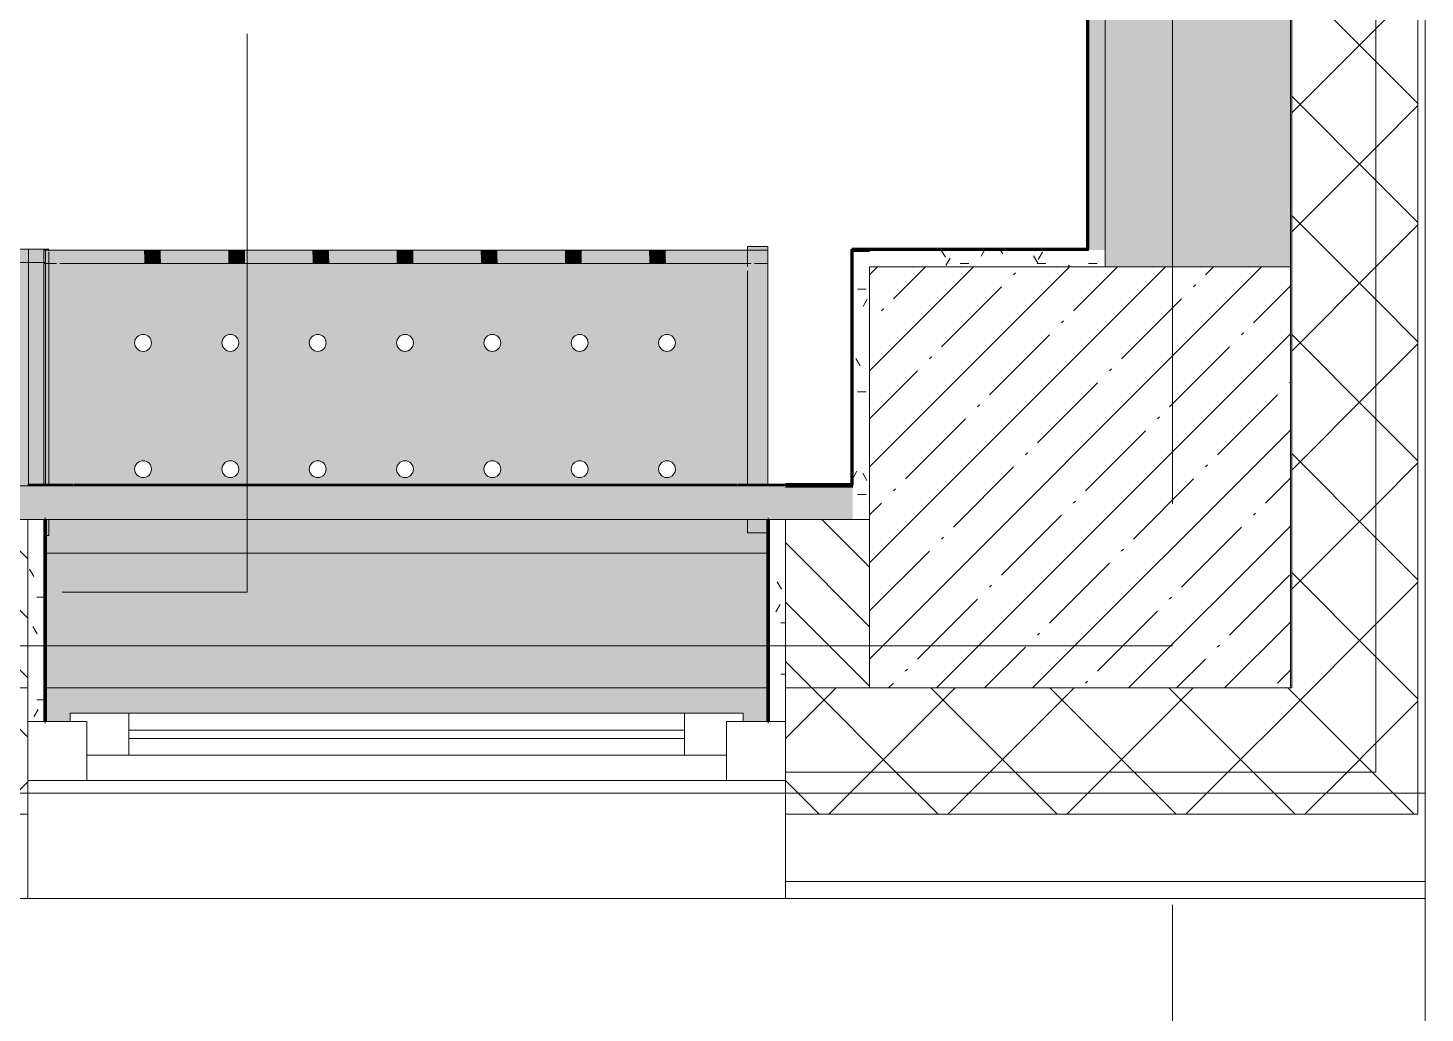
# Model space of a CAD drawing. Header units: millimetres. Extents: x 35524 to 235479, y -8553 to 29000.
# Drawn here: x 83200 to 84860, y 3164 to 4334 of the extents above; entities that cross this region are included whole.
import ezdxf

# ---------------------------------------------------------------- set-up
doc = ezdxf.new("R2010")
doc.units = ezdxf.units.MM
doc.linetypes.add('Осевая', pattern=[3175, 635, -476.25, 1587.5, -476.25])
for name, color, linetype, lineweight in [('A-DETL-GENF', 7, 'Continuous', 9), ('A-GLAZ', 7, 'Continuous', 9), ('A-GLAZ-1', 7, 'Continuous', 13), ('A-WALL', 7, 'Continuous', 9), ('A-WALL-IDEN', 7, 'Continuous', 9), ('I-WALL', 7, 'Continuous', 9), ('S-COLS', 7, 'Continuous', 9), ('Оси', 7, 'Continuous', 9), ('Оси-2', 7, 'Осевая', 9)]:
    doc.layers.add(name, color=color, linetype=linetype, lineweight=lineweight)
for name, color, linetype, lineweight, true_color in [('A-WALL-1', 7, 'Continuous', 9, 0xc0c0c0), ('A-WALL-2', 7, 'Continuous', 9, 0xcbc7bf), ('A-WALL-3', 7, 'Continuous', 9, 0xff80c0), ('I-WALL-12', 7, 'Continuous', 53, 0xeaa7bf), ('I-WALL-18', 7, 'Continuous', 80, 0xffd2ff), ('I-WALL-4', 7, 'Continuous', 9, 0xc0c0c0), ('I-WALL-5', 7, 'Continuous', 9, 0xcbc7bf), ('I-WALL-8', 7, 'Continuous', 80, 0xff80c0), ('S-WALL-ANLY', 7, 'Continuous', 13, 0x008040), ('S-WALL-ANLY-1', 7, 'Continuous', 5, 0x008040), ('Знаки-1', 7, 'Continuous', 9, 0xd4ccbd), ('Знаки-3', 9, 'Continuous', 9, 0x808080), ('Знаки-4', 7, 'Continuous', 9, 0xaba79f), ('Знаки-5', 7, 'Continuous', 9, 0xc1bbaf), ('Знаки-6', 7, 'Continuous', 9, 0xd5cdbe), ('Знаки-7', 7, 'Continuous', 9, 0xd1cabb), ('Знаки-8', 7, 'Continuous', 9, 0xccc5b7), ('Знаки-9', 7, 'Continuous', 9, 0xd6cebe)]:
    doc.layers.add(name, color=color, linetype=linetype, lineweight=lineweight, true_color=true_color)
doc.layers.add('Знаки-2', color=7, linetype='Continuous', lineweight=9, transparency=0.5)
pattern_1 = [(45, (0, 0), (-70.71068, 70.71068), []), (135, (0, 0), (-70.71068, -70.71068), [])]
pattern_2 = [(0, (0, 0), (121.92, 30.48), [10.058, -81.382, 10.058, -81.382, -487.68]), (0, (0, 0), (121.92, 30.48), [-182.88, 10.058, -172.822, 10.058, -81.382, -213.36]), (0, (0, 0), (121.92, 30.48), [-457.2, 10.058, -50.902, 10.058, -142.342]), (120, (45.72, 15.24), (-87.356454, 90.345817), [10.058, -81.382, 10.058, -81.382, -487.68]), (120, (45.72, 15.24), (-87.356454, 90.345817), [-182.88, 10.058, -172.822, 10.058, -81.382, -213.36]), (120, (45.72, 15.24), (-87.356454, 90.345817), [-457.2, 10.058, -50.902, 10.058, -142.342]), (240, (60.96, 76.2), (-34.563546, -120.825817), [10.058, -81.382, 10.058, -81.382, -487.68]), (240, (60.96, 76.2), (-34.563546, -120.825817), [-182.88, 10.058, -172.822, 10.058, -81.382, -213.36]), (240, (60.96, 76.2), (-34.563546, -120.825817), [-457.2, 10.058, -50.902, 10.058, -142.342])]

# ---------------------------------------------------------------- blocks, each defined once
blk = doc.blocks.new('120_Окно_СКБ_1Ст - 120_Окно_СКБ_1Ст 900х2500_h_-19906774-План отделки стен 3 этажа в осях 12-23')
at = {"layer": 'A-GLAZ'}
for p, q in [((450, -5), (-450, -5)), ((-330, -55), (330, -55)), ((330, -65), (-330, -65)), ((-430, -75), (-400, -75)), ((400, -75), (430, -75))]:
    blk.add_line(p, q, dxfattribs=at)
at = {"layer": 'A-GLAZ-1'}
for p, q in [((-450, -75), (-450, -5)), ((-450, -5), (-380, -5)), ((-380, -5), (-380, -75)), ((380, -75), (380, -5)), ((380, -5), (450, -5)), ((450, -5), (450, -75)), ((380, -35), (-380, -35)), ((-380, -35), (-380, -75)), ((-330, -85), (-330, -35)), ((330, -85), (330, -35)), ((380, -75), (380, -35)), ((-380, -75), (-450, -75)), ((-380, -75), (-400, -75)), ((-400, -75), (-400, -85)), ((450, -75), (380, -75)), ((400, -75), (380, -75)), ((400, -85), (400, -75)), ((-400, -85), (400, -85)), ((400, -85), (-400, -85))]:
    blk.add_line(p, q, dxfattribs=at)
blk = doc.blocks.new('BSC_Колонна _Прямоугольная - 500х500-V47-План отделки стен 3 этажа в осях 12-23')
at = {"layer": 'S-COLS'}
h = blk.add_hatch(dxfattribs=at)
h.set_pattern_fill('FP_60', color=256, style=0, pattern_type=2)
h.set_pattern_definition([(45, (-84450, -3800), (-57.02463, 57.02463), []), (45, (-84392.975, -3800), (-57.02463, 57.02463), [100.806, -20.161, 3.353, -16.808])])
h.paths.add_polyline_path([(-250, -250), (250, -250), (250, 250), (-250, 250)])
for p, q in [((250, 250), (-250, 250)), ((-250, 250), (-250, -250)), ((250, -250), (250, 250)), ((-250, -250), (250, -250))]:
    blk.add_line(p, q, dxfattribs=at)
blk = doc.blocks.new('Зашивка радиатора_ с перфорацией М1 - Зашивка радиатора_ с перфорацией М1-V63-План отделки стен 3 этажа в осях 12-23')
at = {"layer": 'Знаки-2'}
for points in [[(399, 380), (399, 370.1), (-401, 370.1), (-401, 380), (-430, 380), (-430, 180), (429, 180), (429, 380)], [(413, -163.9), (-430, -163.9), (-430, -179.9), (430, -179.7), (430, -163.9), (413.6, -163.9)], [(-313.1, -163.9), (-319, -163.9), (-318.3, -179.9), (-279, -179.9), (-279.7, -163.9), (-312.8, -163.9)], [(-304, -163.9), (-319, -163.9), (-318.3, -179.9), (-279, -179.9), (-279.7, -163.9), (-301.6, -163.9)], [(-299, -163.9), (-309, -163.9), (-308.7, -179.9), (-289, -179.9), (-289.3, -163.9), (-296.4, -163.9)], [(-291.9, -163.9), (-309, -163.9), (-308.7, -179.9), (-289, -179.9), (-289.3, -163.9), (-290.3, -163.9)], [(-179.7, -163.9), (-219, -163.9), (-218.3, -179.9), (-179, -179.9), (-179, -163.9)], [(-219, -163.9), (-218.3, -179.9), (-179, -179.9), (-179.7, -163.9), (-218.3, -163.9)], [(-208.7, -163.9), (-209, -163.9), (-208.7, -179.9), (-189, -179.9), (-189.3, -163.9), (-207.7, -163.9)], [(-191.9, -163.9), (-209, -163.9), (-208.7, -179.9), (-189, -179.9), (-189.3, -163.9), (-190.3, -163.9)], [(-119, -163.9), (-118.3, -179.9), (-79, -179.9), (-79.7, -163.9), (-118.3, -163.9)], [(-119, -163.9), (-118.3, -179.9), (-79, -179.9), (-79.7, -163.9), (-118.3, -163.9)], [(-106.1, -163.9), (-109, -163.9), (-108.7, -179.9), (-89, -179.9), (-89.3, -163.9), (-104.2, -163.9)], [(-106.1, -163.9), (-109, -163.9), (-108.7, -179.9), (-89, -179.9), (-89.3, -163.9), (-104.2, -163.9)], [(1, -163.9), (-19, -163.9), (-18.3, -179.9), (21, -179.9), (20.3, -163.9), (6.2, -163.9)], [(-4, -163.9), (-19, -163.9), (-18.3, -179.9), (21, -179.9), (20.3, -163.9), (-1.6, -163.9)], [(-8.7, -163.9), (-9, -163.9), (-8.7, -179.9), (11, -179.9), (10.7, -163.9), (-7.7, -163.9)], [(1, -163.9), (-9, -163.9), (-8.7, -179.9), (11, -179.9), (10.7, -163.9), (1, -163.9)], [(81.7, -163.9), (81, -163.9), (81.7, -179.9), (121, -179.9), (120.3, -163.9), (83.7, -163.9)], [(106, -163.9), (81, -163.9), (81.7, -179.9), (121, -179.9), (120.3, -163.9), (106.2, -163.9)], [(108.1, -163.9), (91, -163.9), (91.3, -179.9), (111, -179.9), (110.7, -163.9), (109.7, -163.9)], [(108.1, -163.9), (91, -163.9), (91.3, -179.9), (111, -179.9), (110.7, -163.9), (109.7, -163.9)], [(186.9, -163.9), (181, -163.9), (181.7, -179.9), (221, -179.9), (220.3, -163.9), (191, -163.9)], [(181, -163.9), (181.7, -179.9), (221, -179.9), (220.3, -163.9), (181.7, -163.9)], [(201, -163.9), (191, -163.9), (191.3, -179.9), (211, -179.9), (210.7, -163.9), (203.6, -163.9)], [(193.9, -163.9), (191, -163.9), (191.3, -179.9), (211, -179.9), (210.7, -163.9), (195.8, -163.9)], [(281, -163.9), (281.7, -179.9), (321, -179.9), (320.3, -163.9), (281.7, -163.9)], [(291, -163.9), (281, -163.9), (281.7, -179.9), (321, -179.9), (320.3, -163.9), (291.3, -163.9)], [(308.1, -163.9), (291, -163.9), (291.3, -179.9), (311, -179.9), (310.7, -163.9), (309.7, -163.9)], [(291.3, -163.9), (291, -163.9), (291.3, -179.9), (311, -179.9), (310.7, -163.9), (292.3, -163.9)]]:
    blk.add_hatch(color=256, dxfattribs=at).paths.add_polyline_path(points)
h = blk.add_hatch(color=256, dxfattribs=at)
h.paths.add_polyline_path([(1, 180), (-430, 180), (-430, 140.1), (429, 140.1), (429, 180), (183.1, 180)])
h.paths.add_polyline_path([(395.2, 100.1), (-430, 100.1), (-430, -179.9), (430.2, -179.9), (430.2, 100.1)])
h.paths.add_polyline_path([(312.2, 90.4), (317.2, 89), (320.9, 85.4), (322.2, 80.4), (320.9, 75.4), (317.2, 71.7), (312.2, 70.4), (307.2, 71.7), (303.6, 75.4), (302.2, 80.4), (303.6, 85.4), (307.2, 89), (309.7, 90)])
h.paths.add_polyline_path([(208.5, 90.4), (213.5, 89), (217.2, 85.4), (218.5, 80.4), (217.2, 75.4), (213.5, 71.7), (208.5, 70.4), (203.5, 71.7), (199.8, 75.4), (198.5, 80.4), (199.8, 85.4), (203.5, 89), (205.9, 90)])
h.paths.add_polyline_path([(-206.5, 90.4), (-201.5, 89), (-197.8, 85.4), (-196.5, 80.4), (-197.8, 75.4), (-201.5, 71.7), (-206.5, 70.4), (-211.5, 71.7), (-215.2, 75.4), (-216.5, 80.4), (-215.2, 85.4), (-211.5, 89), (-209.1, 90)])
h.paths.add_polyline_path([(-102.8, 90.4), (-97.8, 89), (-94.1, 85.4), (-92.8, 80.4), (-94.1, 75.4), (-97.8, 71.7), (-102.8, 70.4), (-107.8, 71.7), (-111.4, 75.4), (-112.8, 80.4), (-111.4, 85.4), (-107.8, 89), (-105.3, 90)])
h.paths.add_polyline_path([(1, 90.4), (6, 89), (9.7, 85.4), (11, 80.4), (9.7, 75.4), (6, 71.7), (1, 70.4), (-4, 71.7), (-7.7, 75.4), (-9, 80.4), (-7.7, 85.4), (-4, 89), (-1.6, 90)])
h.paths.add_polyline_path([(104.7, 90.4), (109.7, 89), (113.4, 85.4), (114.7, 80.4), (113.4, 75.4), (109.7, 71.7), (104.7, 70.4), (99.7, 71.7), (96.1, 75.4), (94.7, 80.4), (96.1, 85.4), (99.7, 89), (102.2, 90)])
h.paths.add_polyline_path([(-310.3, 90.4), (-305.3, 89), (-301.6, 85.4), (-300.3, 80.4), (-301.6, 75.4), (-305.3, 71.7), (-310.3, 70.4), (-315.3, 71.7), (-318.9, 75.4), (-320.3, 80.4), (-318.9, 85.4), (-315.3, 89), (-312.8, 90)])
h.paths.add_polyline_path([(208.5, -59.6), (213.5, -61), (217.2, -64.6), (218.5, -69.6), (217.2, -74.6), (213.5, -78.3), (208.5, -79.6), (203.5, -78.3), (199.8, -74.6), (198.5, -69.6), (199.8, -64.6), (203.5, -61), (205.9, -60)])
h.paths.add_polyline_path([(104.7, -59.6), (109.7, -61), (113.4, -64.6), (114.7, -69.6), (113.4, -74.6), (109.7, -78.3), (104.7, -79.6), (99.7, -78.3), (96.1, -74.6), (94.7, -69.6), (96.1, -64.6), (99.7, -61), (102.2, -60)])
h.paths.add_polyline_path([(312.2, -59.6), (317.2, -61), (320.9, -64.6), (322.2, -69.6), (320.9, -74.6), (317.2, -78.3), (312.2, -79.6), (307.2, -78.3), (303.6, -74.6), (302.2, -69.6), (303.6, -64.6), (307.2, -61), (309.7, -60)])
h.paths.add_polyline_path([(-310.3, -59.6), (-305.3, -61), (-301.6, -64.6), (-300.3, -69.6), (-301.6, -74.6), (-305.3, -78.3), (-310.3, -79.6), (-315.3, -78.3), (-318.9, -74.6), (-320.3, -69.6), (-318.9, -64.6), (-315.3, -61), (-312.8, -60)])
h.paths.add_polyline_path([(-206.5, -59.6), (-201.5, -61), (-197.8, -64.6), (-196.5, -69.6), (-197.8, -74.6), (-201.5, -78.3), (-206.5, -79.6), (-211.5, -78.3), (-215.2, -74.6), (-216.5, -69.6), (-215.2, -64.6), (-211.5, -61), (-209.1, -60)])
h.paths.add_polyline_path([(-102.8, -59.6), (-97.8, -61), (-94.1, -64.6), (-92.8, -69.6), (-94.1, -74.6), (-97.8, -78.3), (-102.8, -79.6), (-107.8, -78.3), (-111.4, -74.6), (-112.8, -69.6), (-111.4, -64.6), (-107.8, -61), (-105.3, -60)])
h.paths.add_polyline_path([(1, -59.6), (6, -61), (9.7, -64.6), (11, -69.6), (9.7, -74.6), (6, -78.3), (1, -79.6), (-4, -78.3), (-7.7, -74.6), (-9, -69.6), (-7.7, -64.6), (-4, -61), (-1.6, -60)])
at = {"layer": 'Знаки-1'}
for p, q in [((-309, -163.9), (-306.1, -163.9)), ((-307.7, -163.9), (-309, -163.9)), ((-304.2, -163.9), (-307.7, -163.9)), ((-306.1, -163.9), (-304.2, -163.9)), ((-304, -163.9), (-294, -163.9)), ((-299, -163.9), (-304, -163.9)), ((-294, -163.9), (-299, -163.9)), ((-293.8, -163.9), (-290.3, -163.9)), ((-290.3, -163.9), (-293.8, -163.9)), ((-290.3, -163.9), (-289.3, -163.9)), ((-289, -163.9), (-290.3, -163.9)), ((-289.3, -163.9), (-289, -163.9)), ((-207.7, -163.9), (-204.2, -163.9)), ((-204.2, -163.9), (-207.7, -163.9)), ((-204, -163.9), (-194, -163.9)), ((-199, -163.9), (-204, -163.9)), ((-194, -163.9), (-199, -163.9)), ((-193.8, -163.9), (-190.3, -163.9)), ((-190.3, -163.9), (-193.8, -163.9)), ((-107.7, -163.9), (-104.2, -163.9)), ((-104.2, -163.9), (-107.7, -163.9)), ((-104, -163.9), (-94, -163.9)), ((-94, -163.9), (-104, -163.9)), ((-93.8, -163.9), (-90.3, -163.9)), ((-90.3, -163.9), (-93.8, -163.9)), ((-9, -163.9), (-8.7, -163.9)), ((-4.2, -163.9), (-9, -163.9)), ((-8.7, -163.9), (-6.1, -163.9)), ((-6.1, -163.9), (-4.2, -163.9)), ((-4, -163.9), (1, -163.9)), ((-1.6, -163.9), (-4, -163.9)), ((1, -163.9), (-1.6, -163.9)), ((1, -163.9), (1, -163.9)), ((1, -163.9), (1, -163.9)), ((1, -163.9), (3.6, -163.9)), ((6, -163.9), (1, -163.9)), ((3.6, -163.9), (6, -163.9)), ((6.2, -163.9), (11, -163.9)), ((8.1, -163.9), (6.2, -163.9)), ((11, -163.9), (8.1, -163.9)), ((92.3, -163.9), (95.8, -163.9)), ((95.8, -163.9), (92.3, -163.9)), ((96, -163.9), (106, -163.9)), ((106, -163.9), (96, -163.9)), ((106.2, -163.9), (109.7, -163.9)), ((109.7, -163.9), (106.2, -163.9)), ((192.3, -163.9), (195.8, -163.9)), ((195.8, -163.9), (192.3, -163.9)), ((196, -163.9), (201, -163.9)), ((206, -163.9), (196, -163.9)), ((201, -163.9), (206, -163.9)), ((206.2, -163.9), (209.7, -163.9)), ((209.7, -163.9), (206.2, -163.9)), ((291, -163.9), (295.8, -163.9)), ((295.8, -163.9), (291, -163.9)), ((296, -163.9), (306, -163.9)), ((303.6, -163.9), (296, -163.9)), ((306, -163.9), (303.6, -163.9)), ((306.2, -163.9), (311, -163.9)), ((309.7, -163.9), (306.2, -163.9)), ((311, -163.9), (309.7, -163.9)), ((430, -163.9), (428, -163.9)), ((-309, -179.9), (-304.2, -179.9)), ((-304.2, -179.9), (-309, -179.9)), ((-304, -179.9), (-294, -179.9)), ((-294, -179.9), (-304, -179.9)), ((-293.8, -179.9), (-289, -179.9)), ((-289, -179.9), (-293.8, -179.9)), ((-207.7, -179.9), (-204.2, -179.9)), ((-204.2, -179.9), (-207.7, -179.9)), ((-204, -179.9), (-194, -179.9)), ((-194, -179.9), (-204, -179.9)), ((-193.8, -179.9), (-190.3, -179.9)), ((-190.3, -179.9), (-193.8, -179.9)), ((-107.7, -179.9), (-104.2, -179.9)), ((-104.2, -179.9), (-107.7, -179.9)), ((-104, -179.9), (-94, -179.9)), ((-94, -179.9), (-104, -179.9)), ((-93.8, -179.9), (-90.3, -179.9)), ((-90.3, -179.9), (-93.8, -179.9)), ((-9, -179.9), (-4.2, -179.9)), ((-8.7, -179.9), (-9, -179.9)), ((-4.2, -179.9), (-8.7, -179.9)), ((-4, -179.9), (1, -179.9)), ((1, -179.9), (-4, -179.9)), ((1, -179.9), (1, -179.9)), ((1, -179.9), (1, -179.9)), ((1, -179.9), (6, -179.9)), ((6, -179.9), (1, -179.9)), ((6.2, -179.9), (11, -179.9)), ((11, -179.9), (6.2, -179.9)), ((92.3, -179.9), (95.8, -179.9)), ((95.8, -179.9), (92.3, -179.9)), ((96, -179.9), (106, -179.9)), ((106, -179.9), (96, -179.9)), ((106.2, -179.9), (109.7, -179.9)), ((109.7, -179.9), (106.2, -179.9)), ((192.3, -179.9), (195.8, -179.9)), ((195.8, -179.9), (192.3, -179.9)), ((196, -179.9), (206, -179.9)), ((206, -179.9), (196, -179.9)), ((206.2, -179.9), (209.7, -179.9)), ((209.7, -179.9), (206.2, -179.9)), ((291, -179.9), (293.9, -179.9)), ((295.8, -179.9), (291, -179.9)), ((293.9, -179.9), (295.8, -179.9)), ((296, -179.9), (306, -179.9)), ((306, -179.9), (296, -179.9)), ((306.2, -179.9), (311, -179.9)), ((308.1, -179.9), (306.2, -179.9)), ((311, -179.9), (308.1, -179.9))]:
    blk.add_line(p, q, dxfattribs=at)
at = {"layer": 'Знаки-3'}
for p, q in [((-401, 380), (-430, 380)), ((-430, 380), (-430, 180)), ((429, 380), (399, 380)), ((-430, 180), (429, 180)), ((429, 180), (-430, 180)), ((-430, 180), (-430, 140.1)), ((-430, 100.1), (-430, -179.9)), ((430.2, -179.9), (430.2, 100.1)), ((-430, -179.9), (430.2, -179.9))]:
    blk.add_line(p, q, dxfattribs=at)
for centre, start, end in [((-310.3, 80.4), 0, 180), ((-206.5, 80.4), 0, 180), ((-102.8, 80.4), 0, 180), ((1, 80.4), 0, 180), ((104.7, 80.4), 0, 180), ((208.5, 80.4), 0, 180), ((312.2, 80.4), 0, 180), ((-310.3, 80.4), 180, 0), ((-206.5, 80.4), 180, 360), ((-102.8, 80.4), 180, 0), ((1, 80.4), 180, 0), ((104.7, 80.4), 180, 360), ((208.5, 80.4), 180, 0), ((312.2, 80.4), 180, 0), ((-310.3, -69.6), 0, 180), ((-206.5, -69.6), 0, 180), ((-102.8, -69.6), 0, 180), ((1, -69.6), 0, 180), ((104.7, -69.6), 0, 180), ((208.5, -69.6), 0, 180), ((312.2, -69.6), 0, 180), ((-310.3, -69.6), 180, 0), ((-206.5, -69.6), 180, 0), ((-102.8, -69.6), 180, 0), ((1, -69.6), 180, 0), ((104.7, -69.6), 180, 0), ((208.5, -69.6), 180, 0), ((312.2, -69.6), 180, 0)]:
    blk.add_arc(centre, 10, start, end, dxfattribs=at)
at = {"layer": 'Знаки-4'}
for p, q in [((-430, 180), (-430, 380)), ((-430, 380), (-401, 380)), ((399, 380), (429, 380)), ((-430, 140.1), (-430, 180)), ((-430, -179.9), (-430, 100.1)), ((-406, -163.9), (-394.9, -163.9)), ((-394.3, -163.9), (394.9, -163.9)), ((395.4, -163.9), (411.1, -163.9)), ((414.9, -163.9), (424.3, -163.9)), ((428, -179.9), (-430, -179.9)), ((424.3, -179.9), (-406, -179.9))]:
    blk.add_line(p, q, dxfattribs=at)
for centre, start, end in [((-310.3, 80.4), 0, 180), ((-206.5, 80.4), 0, 180), ((-102.8, 80.4), 0, 180), ((1, 80.4), 90, 180), ((1, 80.4), 0, 89.7213), ((104.7, 80.4), 0, 180), ((208.5, 80.4), 0, 180), ((312.2, 80.4), 0, 180), ((-310.3, 80.4), 180, 360), ((-206.5, 80.4), 180, 360), ((-102.8, 80.4), 180, 360), ((1, 80.4), 180, 360), ((104.7, 80.4), 180, 360), ((208.5, 80.4), 180, 360), ((312.2, 80.4), 180, 0), ((-310.3, -69.6), 0, 180), ((-206.5, -69.6), 0, 180), ((-102.8, -69.6), 0, 180), ((1, -69.6), 0, 180), ((104.7, -69.6), 0, 180), ((208.5, -69.6), 0, 180), ((312.2, -69.6), 0, 180), ((-310.3, -69.6), 180, 360), ((-206.5, -69.6), 180, 360), ((-102.8, -69.6), 180, 360), ((1, -69.6), 180, 270), ((1, -69.6), 270.2787, 360), ((104.7, -69.6), 180, 360), ((208.5, -69.6), 180, 360), ((312.2, -69.6), 180, 360)]:
    blk.add_arc(centre, 10, start, end, dxfattribs=at)
at = {"layer": 'Знаки-5'}
for p, q in [((429, 180), (-430, 180)), ((-430, 180), (429, 180)), ((430.2, 100.1), (430.2, -179.9)), ((-430, -163.9), (-414.4, -163.9)), ((-430, -163.9), (-430, -179.9)), ((-410.5, -163.9), (-406, -163.9)), ((-394.9, -163.9), (-406, -163.9)), ((-319, -163.9), (-394.3, -163.9)), ((-319, -163.9), (-279, -163.9)), ((-279, -163.9), (-319, -163.9)), ((-219, -163.9), (-279, -163.9)), ((-219, -163.9), (-209, -163.9)), ((-209, -163.9), (-219, -163.9)), ((-209, -163.9), (-189, -163.9)), ((-189, -163.9), (-209, -163.9)), ((-189, -163.9), (-179, -163.9)), ((-179, -163.9), (-189, -163.9)), ((-119, -163.9), (-179, -163.9)), ((-119, -163.9), (-79, -163.9)), ((-79, -163.9), (-119, -163.9)), ((-19, -163.9), (-79, -163.9)), ((-19, -163.9), (21, -163.9)), ((21, -163.9), (-19, -163.9)), ((81, -163.9), (21, -163.9)), ((81, -163.9), (81.7, -163.9)), ((91, -163.9), (81, -163.9)), ((81.7, -163.9), (91, -163.9)), ((91, -163.9), (111, -163.9)), ((111, -163.9), (91, -163.9)), ((111, -163.9), (121, -163.9)), ((121, -163.9), (111, -163.9)), ((181, -163.9), (121, -163.9)), ((181, -163.9), (221, -163.9)), ((221, -163.9), (181, -163.9)), ((281, -163.9), (221, -163.9)), ((281, -163.9), (315.1, -163.9)), ((306.2, -163.9), (281, -163.9)), ((320.3, -163.9), (306.2, -163.9)), ((315.1, -163.9), (321, -163.9)), ((321, -163.9), (320.3, -163.9)), ((394.9, -163.9), (321, -163.9)), ((411.1, -163.9), (395.4, -163.9)), ((424.3, -163.9), (414.9, -163.9)), ((424.3, -163.9), (428, -163.9)), ((-406, -179.9), (-430, -179.9)), ((-406, -179.9), (-319, -179.9)), ((-319, -179.9), (-318.3, -179.9)), ((-279, -179.9), (-319, -179.9)), ((-318.3, -179.9), (-304.2, -179.9)), ((-304.2, -179.9), (-279, -179.9)), ((-279, -179.9), (-219, -179.9)), ((-219, -179.9), (-209, -179.9)), ((-209, -179.9), (-219, -179.9)), ((-209, -179.9), (-189, -179.9)), ((-189, -179.9), (-209, -179.9)), ((-189, -179.9), (-179, -179.9)), ((-179, -179.9), (-189, -179.9)), ((-179, -179.9), (-119, -179.9)), ((-119, -179.9), (-79, -179.9)), ((-79, -179.9), (-119, -179.9)), ((-79, -179.9), (-19, -179.9)), ((-19, -179.9), (21, -179.9)), ((21, -179.9), (-19, -179.9)), ((21, -179.9), (81, -179.9)), ((81, -179.9), (91, -179.9)), ((81.7, -179.9), (81, -179.9)), ((91, -179.9), (81.7, -179.9)), ((91, -179.9), (111, -179.9)), ((111, -179.9), (91, -179.9)), ((111, -179.9), (121, -179.9)), ((121, -179.9), (111, -179.9)), ((121, -179.9), (181, -179.9)), ((181, -179.9), (221, -179.9)), ((221, -179.9), (181, -179.9)), ((221, -179.9), (281, -179.9)), ((281, -179.9), (321, -179.9)), ((281.7, -179.9), (281, -179.9)), ((321, -179.9), (281.7, -179.9)), ((321, -179.9), (424.3, -179.9)), ((428, -179.9), (424.3, -179.9)), ((430.2, -179.9), (428, -179.9))]:
    blk.add_line(p, q, dxfattribs=at)
at = {"layer": 'Знаки-6'}
for p, q in [((-304.2, -163.9), (-307.7, -163.9)), ((-294, -163.9), (-304, -163.9)), ((-290.3, -163.9), (-293.8, -163.9)), ((-204.2, -163.9), (-207.7, -163.9)), ((-194, -163.9), (-204, -163.9)), ((-190.3, -163.9), (-193.8, -163.9)), ((-104.2, -163.9), (-107.7, -163.9)), ((-94, -163.9), (-104, -163.9)), ((-90.3, -163.9), (-93.8, -163.9)), ((-4.2, -163.9), (-7.7, -163.9)), ((1, -163.9), (-4, -163.9)), ((6, -163.9), (1, -163.9)), ((9.7, -163.9), (6.2, -163.9)), ((95.8, -163.9), (92.3, -163.9)), ((106, -163.9), (96, -163.9)), ((109.7, -163.9), (106.2, -163.9)), ((195.8, -163.9), (192.3, -163.9)), ((206, -163.9), (196, -163.9)), ((209.7, -163.9), (206.2, -163.9)), ((295.8, -163.9), (292.3, -163.9)), ((306, -163.9), (296, -163.9)), ((309.7, -163.9), (306.2, -163.9)), ((430, -164.9), (430, -179.7)), ((-307.7, -179.9), (-304.2, -179.9)), ((-304, -179.9), (-294, -179.9)), ((-293.8, -179.9), (-290.3, -179.9)), ((-207.7, -179.9), (-204.2, -179.9)), ((-204, -179.9), (-194, -179.9)), ((-193.8, -179.9), (-190.3, -179.9)), ((-107.7, -179.9), (-104.2, -179.9)), ((-104, -179.9), (-94, -179.9)), ((-93.8, -179.9), (-90.3, -179.9)), ((-7.7, -179.9), (-4.2, -179.9)), ((-4, -179.9), (1, -179.9)), ((1, -179.9), (6, -179.9)), ((6.2, -179.9), (9.7, -179.9)), ((92.3, -179.9), (95.8, -179.9)), ((96, -179.9), (106, -179.9)), ((106.2, -179.9), (109.7, -179.9)), ((192.3, -179.9), (195.8, -179.9)), ((196, -179.9), (206, -179.9)), ((206.2, -179.9), (209.7, -179.9)), ((292.3, -179.9), (295.8, -179.9)), ((296, -179.9), (306, -179.9)), ((306.2, -179.9), (309.7, -179.9)), ((428, -179.9), (430, -179.9))]:
    blk.add_line(p, q, dxfattribs=at)
for centre, start, end in [((1, 80.4), 89.7213, 90), ((1, -69.6), 270, 270.2787)]:
    blk.add_arc(centre, 10, start, end, dxfattribs=at)
at = {"layer": 'Знаки-7'}
for p, q in [((-309, -163.9), (-318.3, -163.9)), ((-307.7, -163.9), (-304.2, -163.9)), ((-304.2, -163.9), (-307.7, -163.9)), ((-304, -163.9), (-294, -163.9)), ((-294, -163.9), (-304, -163.9)), ((-293.8, -163.9), (-290.3, -163.9)), ((-290.3, -163.9), (-293.8, -163.9)), ((-279.7, -163.9), (-289, -163.9)), ((-209, -163.9), (-218.3, -163.9)), ((-209, -163.9), (-207.7, -163.9)), ((-204.2, -163.9), (-209, -163.9)), ((-207.7, -163.9), (-204.2, -163.9)), ((-204, -163.9), (-199, -163.9)), ((-194, -163.9), (-204, -163.9)), ((-199, -163.9), (-194, -163.9)), ((-193.8, -163.9), (-189, -163.9)), ((-190.3, -163.9), (-193.8, -163.9)), ((-189, -163.9), (-190.3, -163.9)), ((-181.7, -163.9), (-189, -163.9)), ((-179.7, -163.9), (-181, -163.9)), ((-109, -163.9), (-118.3, -163.9)), ((-109, -163.9), (-104.2, -163.9)), ((-106.1, -163.9), (-109, -163.9)), ((-104.2, -163.9), (-106.1, -163.9)), ((-104, -163.9), (-94, -163.9)), ((-94, -163.9), (-104, -163.9)), ((-93.8, -163.9), (-89, -163.9)), ((-89, -163.9), (-93.8, -163.9)), ((-79.7, -163.9), (-89, -163.9)), ((-9, -163.9), (-18.3, -163.9)), ((-7.7, -163.9), (-4.2, -163.9)), ((-4.2, -163.9), (-7.7, -163.9)), ((-4, -163.9), (1, -163.9)), ((1, -163.9), (-4, -163.9)), ((1, -163.9), (6, -163.9)), ((6, -163.9), (1, -163.9)), ((6.2, -163.9), (9.7, -163.9)), ((9.7, -163.9), (6.2, -163.9)), ((20.3, -163.9), (11, -163.9)), ((91, -163.9), (81.7, -163.9)), ((91, -163.9), (95.8, -163.9)), ((91.3, -163.9), (91, -163.9)), ((95.8, -163.9), (91.3, -163.9)), ((96, -163.9), (103.6, -163.9)), ((98.4, -163.9), (96, -163.9)), ((106, -163.9), (98.4, -163.9)), ((103.6, -163.9), (106, -163.9)), ((106.2, -163.9), (110.7, -163.9)), ((111, -163.9), (106.2, -163.9)), ((110.7, -163.9), (111, -163.9)), ((120.3, -163.9), (111, -163.9)), ((183.1, -163.9), (181.7, -163.9)), ((191, -163.9), (183.7, -163.9)), ((191, -163.9), (193.9, -163.9)), ((195.8, -163.9), (191, -163.9)), ((193.9, -163.9), (195.8, -163.9)), ((196, -163.9), (203.6, -163.9)), ((206, -163.9), (196, -163.9)), ((203.6, -163.9), (206, -163.9)), ((206.2, -163.9), (211, -163.9)), ((211, -163.9), (206.2, -163.9)), ((220.3, -163.9), (211, -163.9)), ((291, -163.9), (281.7, -163.9)), ((292.3, -163.9), (295.8, -163.9)), ((295.8, -163.9), (292.3, -163.9)), ((296, -163.9), (306, -163.9)), ((306, -163.9), (296, -163.9)), ((306.2, -163.9), (309.7, -163.9)), ((309.7, -163.9), (306.2, -163.9)), ((320.3, -163.9), (311, -163.9)), ((428, -163.9), (424.3, -163.9)), ((-318.3, -179.9), (-309, -179.9)), ((-307.7, -179.9), (-304.2, -179.9)), ((-304.2, -179.9), (-307.7, -179.9)), ((-304, -179.9), (-294, -179.9)), ((-294, -179.9), (-304, -179.9)), ((-293.8, -179.9), (-290.3, -179.9)), ((-290.3, -179.9), (-293.8, -179.9)), ((-289, -179.9), (-279.7, -179.9)), ((-218.3, -179.9), (-209, -179.9)), ((-209, -179.9), (-204.2, -179.9)), ((-204.2, -179.9), (-209, -179.9)), ((-204, -179.9), (-194, -179.9)), ((-194, -179.9), (-204, -179.9)), ((-193.8, -179.9), (-189, -179.9)), ((-189, -179.9), (-193.8, -179.9)), ((-189, -179.9), (-181.7, -179.9)), ((-181, -179.9), (-179.7, -179.9)), ((-118.3, -179.9), (-109, -179.9)), ((-109, -179.9), (-107.7, -179.9)), ((-104.2, -179.9), (-109, -179.9)), ((-107.7, -179.9), (-104.2, -179.9)), ((-104, -179.9), (-94, -179.9)), ((-94, -179.9), (-104, -179.9)), ((-93.8, -179.9), (-89, -179.9)), ((-89, -179.9), (-93.8, -179.9)), ((-89, -179.9), (-79.7, -179.9)), ((-18.3, -179.9), (-9, -179.9)), ((-7.7, -179.9), (-4.2, -179.9)), ((-4.2, -179.9), (-7.7, -179.9)), ((-4, -179.9), (1, -179.9)), ((1, -179.9), (-4, -179.9)), ((1, -179.9), (6, -179.9)), ((6, -179.9), (1, -179.9)), ((6.2, -179.9), (9.7, -179.9)), ((9.7, -179.9), (6.2, -179.9)), ((11, -179.9), (20.3, -179.9)), ((81.7, -179.9), (91, -179.9)), ((91, -179.9), (95.8, -179.9)), ((95.8, -179.9), (91, -179.9)), ((96, -179.9), (106, -179.9)), ((98.4, -179.9), (96, -179.9)), ((106, -179.9), (98.4, -179.9)), ((106.2, -179.9), (111, -179.9)), ((108.1, -179.9), (106.2, -179.9)), ((111, -179.9), (108.1, -179.9)), ((111, -179.9), (120.3, -179.9)), ((181.7, -179.9), (183.1, -179.9)), ((183.7, -179.9), (191, -179.9)), ((191, -179.9), (193.9, -179.9)), ((195.8, -179.9), (191, -179.9)), ((193.9, -179.9), (195.8, -179.9)), ((196, -179.9), (206, -179.9)), ((198.4, -179.9), (196, -179.9)), ((206, -179.9), (198.4, -179.9)), ((206.2, -179.9), (210.7, -179.9)), ((208.1, -179.9), (206.2, -179.9)), ((211, -179.9), (208.1, -179.9)), ((210.7, -179.9), (211, -179.9)), ((211, -179.9), (220.3, -179.9)), ((281.7, -179.9), (291, -179.9)), ((292.3, -179.9), (295.8, -179.9)), ((295.8, -179.9), (292.3, -179.9)), ((296, -179.9), (306, -179.9)), ((306, -179.9), (296, -179.9)), ((306.2, -179.9), (309.7, -179.9)), ((309.7, -179.9), (306.2, -179.9)), ((311, -179.9), (320.3, -179.9)), ((424.3, -179.9), (428, -179.9))]:
    blk.add_line(p, q, dxfattribs=at)
at = {"layer": 'Знаки-8'}
for p, q in [((-414.4, -163.9), (-430, -163.9)), ((-430, -163.9), (-430, -179.9)), ((-406, -163.9), (-410.5, -163.9)), ((-319, -163.9), (-309, -163.9)), ((-309, -163.9), (-319, -163.9)), ((-309, -163.9), (-304.2, -163.9)), ((-304.2, -163.9), (-309, -163.9)), ((-304, -163.9), (-294, -163.9)), ((-294, -163.9), (-304, -163.9)), ((-293.8, -163.9), (-289, -163.9)), ((-289, -163.9), (-293.8, -163.9)), ((-289, -163.9), (-279, -163.9)), ((-279, -163.9), (-289, -163.9)), ((-219, -163.9), (-209, -163.9)), ((-209, -163.9), (-219, -163.9)), ((-207.7, -163.9), (-204.2, -163.9)), ((-204.2, -163.9), (-207.7, -163.9)), ((-204, -163.9), (-194, -163.9)), ((-194, -163.9), (-204, -163.9)), ((-193.8, -163.9), (-190.3, -163.9)), ((-190.3, -163.9), (-193.8, -163.9)), ((-189, -163.9), (-179, -163.9)), ((-179, -163.9), (-189, -163.9)), ((-119, -163.9), (-109, -163.9)), ((-109, -163.9), (-119, -163.9)), ((-109, -163.9), (-104.2, -163.9)), ((-104.2, -163.9), (-109, -163.9)), ((-104, -163.9), (-94, -163.9)), ((-94, -163.9), (-104, -163.9)), ((-93.8, -163.9), (-89, -163.9)), ((-89, -163.9), (-93.8, -163.9)), ((-89, -163.9), (-79, -163.9)), ((-79, -163.9), (-89, -163.9)), ((-19, -163.9), (-9, -163.9)), ((-9, -163.9), (-19, -163.9)), ((-9, -163.9), (-4.2, -163.9)), ((-4.2, -163.9), (-9, -163.9)), ((-4, -163.9), (1, -163.9)), ((1, -163.9), (-4, -163.9)), ((1, -163.9), (6, -163.9)), ((6, -163.9), (1, -163.9)), ((6.2, -163.9), (11, -163.9)), ((11, -163.9), (6.2, -163.9)), ((11, -163.9), (21, -163.9)), ((21, -163.9), (11, -163.9)), ((81, -163.9), (91, -163.9)), ((91, -163.9), (81, -163.9)), ((92.3, -163.9), (95.8, -163.9)), ((95.8, -163.9), (92.3, -163.9)), ((96, -163.9), (106, -163.9)), ((106, -163.9), (96, -163.9)), ((106.2, -163.9), (109.7, -163.9)), ((109.7, -163.9), (106.2, -163.9)), ((111, -163.9), (121, -163.9)), ((121, -163.9), (111, -163.9)), ((181, -163.9), (191, -163.9)), ((191, -163.9), (181, -163.9)), ((191, -163.9), (195.8, -163.9)), ((195.8, -163.9), (191, -163.9)), ((196, -163.9), (206, -163.9)), ((206, -163.9), (196, -163.9)), ((206.2, -163.9), (211, -163.9)), ((211, -163.9), (206.2, -163.9)), ((211, -163.9), (221, -163.9)), ((221, -163.9), (211, -163.9)), ((281, -163.9), (291, -163.9)), ((291, -163.9), (281, -163.9)), ((291, -163.9), (295.8, -163.9)), ((295.8, -163.9), (291, -163.9)), ((296, -163.9), (306, -163.9)), ((306, -163.9), (296, -163.9)), ((306.2, -163.9), (311, -163.9)), ((311, -163.9), (306.2, -163.9)), ((311, -163.9), (321, -163.9)), ((321, -163.9), (311, -163.9)), ((428, -163.9), (430, -163.9)), ((430, -179.7), (430, -163.9)), ((-430, -179.9), (-406, -179.9)), ((-319, -179.9), (-309, -179.9)), ((-309, -179.9), (-319, -179.9)), ((-309, -179.9), (-304.2, -179.9)), ((-304.2, -179.9), (-309, -179.9)), ((-304, -179.9), (-294, -179.9)), ((-294, -179.9), (-304, -179.9)), ((-293.8, -179.9), (-289, -179.9)), ((-289, -179.9), (-293.8, -179.9)), ((-289, -179.9), (-279, -179.9)), ((-279, -179.9), (-289, -179.9)), ((-219, -179.9), (-209, -179.9)), ((-209, -179.9), (-219, -179.9)), ((-207.7, -179.9), (-204.2, -179.9)), ((-204.2, -179.9), (-207.7, -179.9)), ((-204, -179.9), (-194, -179.9)), ((-194, -179.9), (-204, -179.9)), ((-193.8, -179.9), (-190.3, -179.9)), ((-190.3, -179.9), (-193.8, -179.9)), ((-189, -179.9), (-179, -179.9)), ((-179, -179.9), (-189, -179.9)), ((-119, -179.9), (-109, -179.9)), ((-109, -179.9), (-119, -179.9)), ((-109, -179.9), (-104.2, -179.9)), ((-104.2, -179.9), (-109, -179.9)), ((-104, -179.9), (-94, -179.9)), ((-94, -179.9), (-104, -179.9)), ((-93.8, -179.9), (-89, -179.9)), ((-89, -179.9), (-93.8, -179.9)), ((-89, -179.9), (-79, -179.9)), ((-79, -179.9), (-89, -179.9)), ((-19, -179.9), (-9, -179.9)), ((-9, -179.9), (-19, -179.9)), ((-9, -179.9), (-4.2, -179.9)), ((-4.2, -179.9), (-9, -179.9)), ((-4, -179.9), (1, -179.9)), ((1, -179.9), (-4, -179.9)), ((1, -179.9), (6, -179.9)), ((6, -179.9), (1, -179.9)), ((6.2, -179.9), (11, -179.9)), ((11, -179.9), (6.2, -179.9)), ((11, -179.9), (21, -179.9)), ((21, -179.9), (11, -179.9)), ((81, -179.9), (91, -179.9)), ((91, -179.9), (81, -179.9)), ((92.3, -179.9), (95.8, -179.9)), ((95.8, -179.9), (92.3, -179.9)), ((96, -179.9), (106, -179.9)), ((106, -179.9), (96, -179.9)), ((106.2, -179.9), (109.7, -179.9)), ((109.7, -179.9), (106.2, -179.9)), ((111, -179.9), (121, -179.9)), ((121, -179.9), (111, -179.9)), ((181, -179.9), (191, -179.9)), ((191, -179.9), (181, -179.9)), ((191, -179.9), (195.8, -179.9)), ((195.8, -179.9), (191, -179.9)), ((196, -179.9), (206, -179.9)), ((206, -179.9), (196, -179.9)), ((206.2, -179.9), (211, -179.9)), ((211, -179.9), (206.2, -179.9)), ((211, -179.9), (221, -179.9)), ((221, -179.9), (211, -179.9)), ((281, -179.9), (291, -179.9)), ((291, -179.9), (281, -179.9)), ((291, -179.9), (295.8, -179.9)), ((295.8, -179.9), (291, -179.9)), ((296, -179.9), (306, -179.9)), ((306, -179.9), (296, -179.9)), ((306.2, -179.9), (311, -179.9)), ((311, -179.9), (306.2, -179.9)), ((311, -179.9), (321, -179.9)), ((321, -179.9), (311, -179.9)), ((430, -179.9), (428, -179.9))]:
    blk.add_line(p, q, dxfattribs=at)
at = {"layer": 'Знаки-9'}
for p, q in [((1, -163.9), (1, -163.9)), ((1, -163.9), (1, -163.9)), ((1, -163.9), (1, -163.9)), ((1, -163.9), (1, -163.9)), ((1, -179.9), (1, -179.9)), ((1, -179.9), (1, -179.9)), ((1, -179.9), (1, -179.9)), ((1, -179.9), (1, -179.9))]:
    blk.add_line(p, q, dxfattribs=at)
blk = doc.blocks.new('Зашивка без перфорации М3 - М3_16-30991357-План отделки стен 3 этажа в осях 12-23')
at = {"layer": 'Знаки-2'}
for points in [[(-409, 101.1), (-430, 101.1), (-430, -179.9), (510.2, -179.9), (510.2, 101.1), (-310.8, 101.1)], [(417.5, -163.9), (-430, -163.9), (-430, -179.9), (510, -179.9), (510, -163.9), (486.3, -163.9)]]:
    blk.add_hatch(color=256, dxfattribs=at).paths.add_polyline_path(points)
at = {"layer": 'Знаки-3'}
for p, q in [((-430, 180), (-430, 141.1)), ((-430, 101.1), (-430, -179.9)), ((510.2, -179.9), (510.2, 101.1)), ((-430, -179.9), (510.2, -179.9))]:
    blk.add_line(p, q, dxfattribs=at)
at = {"layer": 'Знаки-4'}
for p, q in [((510.2, 101.1), (510.2, -179.9)), ((-409.7, -163.9), (486.3, -163.9)), ((510.2, -179.9), (-430, -179.9)), ((486.3, -179.9), (-409.7, -179.9))]:
    blk.add_line(p, q, dxfattribs=at)
at = {"layer": 'Знаки-5'}
for p, q in [((-430, 176), (-430, 178.9)), ((-430, 141.1), (-430, 175.9)), ((-430, -176.6), (-430, 101.1)), ((-427.8, -163.9), (-409.7, -163.9)), ((486.3, -163.9), (-409.7, -163.9)), ((486.3, -163.9), (510, -163.9)), ((510, -179.9), (510, -163.9)), ((-409.7, -179.9), (-430, -179.9)), ((-409.7, -179.9), (486.3, -179.9)), ((510, -179.9), (486.3, -179.9))]:
    blk.add_line(p, q, dxfattribs=at)
at = {"layer": 'Знаки-6'}
for p, q in [((-428, -163.9), (-430, -163.9)), ((-430, -163.9), (-430, -176.6))]:
    blk.add_line(p, q, dxfattribs=at)
at = {"layer": 'Знаки-7'}
for p, q in [((-409.7, -163.9), (-427.8, -163.9)), ((510, -163.9), (486.3, -163.9)), ((510, -163.9), (510, -179.9)), ((-430, -179.9), (-409.7, -179.9)), ((486.3, -179.9), (510, -179.9))]:
    blk.add_line(p, q, dxfattribs=at)
at = {"layer": 'Знаки-8'}
for q in [(-427.8, -163.9), (-430, -176.6)]:
    blk.add_line((-430, -163.9), q, dxfattribs=at)
blk = doc.blocks.new('Зашивка_ торцевая панель - Зашивка_ торцевая панель-31043143-План отделки стен 3 этажа в осях 12-23')
at = {"layer": 'Знаки-2'}
h = blk.add_hatch(color=256, dxfattribs=at)
h.paths.add_polyline_path([(-430, -160), (-406, -160), (-406, -144), (-430, -144)])
h.paths.add_polyline_path([(-406, -104), (-406, 180), (-430, 180), (-430, -104)])
at = {"layer": 'Знаки-3'}
for p, q in [((-430, 176), (-430, 180)), ((-430, 180), (-406, 180)), ((-406, 180), (-406, 176))]:
    blk.add_line(p, q, dxfattribs=at)
at = {"layer": 'Знаки-4'}
for p, q in [((-430, 180), (-430, 176)), ((-430, 180), (-406, 180)), ((-430, 165.2), (-430, 176)), ((-406, 176), (-406, 180)), ((-406, 176), (-406, -104)), ((-430, 156.3), (-430, 165.1)), ((-430, -104), (-430, 151.4)), ((-430, -160), (-430, -144)), ((-406, -144), (-406, -160)), ((-430, -160), (-416.9, -160)), ((-416.7, -160), (-406, -160))]:
    blk.add_line(p, q, dxfattribs=at)
at = {"layer": 'Знаки-5'}
for p, q in [((-430, 160), (-430, 156.3)), ((-430, 151.4), (-430, -104)), ((-406, -104), (-406, 160))]:
    blk.add_line(p, q, dxfattribs=at)
at = {"layer": 'Знаки-8'}
for p, q in [((-430, 176), (-430, 165.2)), ((-406, 160), (-406, 176)), ((-430, 165.1), (-430, 160))]:
    blk.add_line(p, q, dxfattribs=at)
blk = doc.blocks.new('Зашивка_ опоясывающая панель - Зашивка_ опоясывающая панель-V90-План отделки стен 3 этажа в осях 12-23')
at = {"layer": 'Знаки-2'}
blk.add_hatch(color=256, dxfattribs=at).paths.add_polyline_path([(-411.9, -101.1), (-406, -101.1), (-406, 180), (-430, 178.9), (-430, -101.1)])
h = blk.add_hatch(color=256, dxfattribs=at)
h.paths.add_polyline_path([(-410.7, -160), (-406, -160), (-406, -141.1), (-410.7, -141.1)])
h.paths.add_polyline_path([(-411.9, -101.1), (-406, -101.1), (-406, 180), (-430, 178.9), (-430, -101.1)])
at = {"layer": 'Знаки-3'}
for p, q in [((-430, 180), (-406, 180)), ((-406, 174), (-406, 172.7))]:
    blk.add_line(p, q, dxfattribs=at)
at = {"layer": 'Знаки-4'}
for p, q in [((-430, 180), (-406, 180)), ((-430, 180), (-406, 180)), ((-430, -101.1), (-430, 179.9)), ((-406, 178.9), (-406, 177.5)), ((-406, 176.2), (-406, 174)), ((-406, 172.7), (-406, -101.1)), ((-406, -141.1), (-406, -160)), ((-409.7, -160), (-406, -160))]:
    blk.add_line(p, q, dxfattribs=at)
at = {"layer": 'Знаки-5'}
for p, q in [((-430, 180), (-406, 180)), ((-406, 174), (-406, 172.7)), ((-406, 172.7), (-406, 174)), ((-430, 163.9), (-430, -101.1)), ((-430, -101.1), (-430, 163.9)), ((-406, 162.9), (-406, -101.1)), ((-406, -101.1), (-406, 162.9))]:
    blk.add_line(p, q, dxfattribs=at)
at = {"layer": 'Знаки-7'}
for p, q in [((-430, 179.9), (-430, 163.9)), ((-406, 177.5), (-406, 178.9)), ((-406, 174), (-406, 176.2)), ((-406, 162.9), (-406, 172.7))]:
    blk.add_line(p, q, dxfattribs=at)
at = {"layer": 'Знаки-8'}
for p, q in [((-430, 179.9), (-430, 163.9)), ((-430, 163.9), (-430, 179.9)), ((-406, 178.9), (-406, 177.5)), ((-406, 177.5), (-406, 178.9)), ((-406, 176.2), (-406, 174)), ((-406, 174), (-406, 176.2)), ((-406, 172.7), (-406, 174)), ((-406, 172.7), (-406, 162.9)), ((-406, 162.9), (-406, 172.7)), ((-430, 163.9), (-430, -101.1)), ((-406, -101.1), (-406, 162.9))]:
    blk.add_line(p, q, dxfattribs=at)
blk = doc.blocks.new('DET_L_Линия разрыва - М100-25978014-План отделки стен 3 этажа в осях 12-23')
at = {"layer": 'A-DETL-GENF'}
blk.add_line((14750, 0), (1143.7, 0), dxfattribs=at)

msp = doc.modelspace()

# ---------------------------------------------------------------- hatches: boundary and pattern name
at = {"layer": 'A-WALL'}
h = msp.add_hatch(dxfattribs=at)
h.set_pattern_fill('FP_20', color=256, style=0, pattern_type=2)
h.set_pattern_definition(pattern_1)
h.paths.add_polyline_path([(84801.6, 3450), (84801.6, 10242), (84701.6, 10242), (84701.6, 3450)])
h = msp.add_hatch(dxfattribs=at)
h.set_pattern_fill('FP_20', color=256, style=0, pattern_type=2)
h.set_pattern_definition(pattern_1)
h.paths.add_polyline_path([(84801.6, 3400), (84851.6, 3400), (84851.6, 10242), (84801.6, 10242), (84801.6, 3450)])
h = msp.add_hatch(dxfattribs=at)
h.set_pattern_fill('FP_19', color=256, style=0, pattern_type=2)
h.set_pattern_definition([(135, (0, 0), (-35.35534, -35.35534), [])])
h.paths.add_polyline_path([(81281.1, 3550), (81400, 3550), (81400, 3750), (80850, 3750), (80850, 3550)])
h.paths.add_polyline_path([(83200, 3550), (83200, 3750), (82300, 3750), (82300, 3550), (82737.6, 3550)])
h.paths.add_polyline_path([(84200, 3550), (84200, 3750), (84100, 3750), (84100, 3550), (84194.2, 3550)])
h.paths.add_polyline_path([(80350, 3550), (80350, 3750), (80080, 3750), (80080, 3550)])
h.paths.add_polyline_path([(76911.5, 3550), (77080, 3550), (77080, 3750), (75980, 3750), (75980, 3550), (76183.2, 3550)])
h = msp.add_hatch(dxfattribs=at)
h.set_pattern_fill('FP_20', color=256, style=0, pattern_type=2)
h.set_pattern_definition(pattern_1)
h.paths.add_polyline_path([(83200, 3450), (83200, 3550), (82300, 3550), (82300, 3450), (82737.6, 3450)])
h.paths.add_polyline_path([(84701.6, 3450), (84701.6, 3550), (84100, 3550), (84100, 3450), (84700, 3450)])
h.paths.add_polyline_path([(75700, 3450), (77080, 3450), (77080, 3550), (75700, 3550)])
h.paths.add_polyline_path([(81281.1, 3450), (81400, 3450), (81400, 3550), (80080, 3550), (80080, 3450), (80552.8, 3450)])
h = msp.add_hatch(dxfattribs=at)
h.set_pattern_fill('FP_20', color=256, style=0, pattern_type=2)
h.set_pattern_definition(pattern_1)
h.paths.add_polyline_path([(75700, 3400), (77080, 3400), (77080, 3450), (75700, 3450)])
h.paths.add_polyline_path([(84801.6, 3400), (84801.6, 3450), (84100, 3450), (84100, 3400), (84701.6, 3400)])
h.paths.add_polyline_path([(81400, 3400), (81400, 3450), (80080, 3450), (80080, 3400), (81281.1, 3400)])
h.paths.add_polyline_path([(82300, 3400), (83200, 3400), (83200, 3450), (82300, 3450)])
at = {"layer": 'I-WALL'}
h = msp.add_hatch(dxfattribs=at)
h.set_pattern_fill('FP_17', color=256, style=0, pattern_type=2)
h.set_pattern_definition([(45, (0, 0), (-57.02463, 57.02463), []), (45, (57.025, 0), (-57.02463, 57.02463), [100.806, -20.161, 3.353, -16.808])])
h.paths.add_polyline_path([(84480, 4050), (84700, 4050), (84700, 13116.9), (84560, 13186.9), (84700, 13256.9), (84700, 15150), (84480, 15150), (84480, 4070)])
h = msp.add_hatch(dxfattribs=at)
h.set_pattern_fill('FP_71', color=256, style=0, pattern_type=2)
h.set_pattern_definition(pattern_2)
h.paths.add_polyline_path([(84460, 4070), (84480, 4070), (84480, 10900), (84460, 10900), (84460, 4071)])
h = msp.add_hatch(dxfattribs=at)
h.set_pattern_fill('FP_71', color=256, style=0, pattern_type=2)
h.set_pattern_definition(pattern_2)
h.paths.add_polyline_path([(84180, 3750), (84200, 3750), (84200, 4070), (84180, 4070), (84180, 3790)])
h = msp.add_hatch(dxfattribs=at)
h.set_pattern_fill('FP_71', color=256, style=0, pattern_type=2)
h.set_pattern_definition(pattern_2)
h.paths.add_polyline_path([(84480, 4050), (84480, 4070), (84200, 4070), (84200, 4050)])
h = msp.add_hatch(dxfattribs=at)
h.set_pattern_fill('FP_71', color=256, style=0, pattern_type=2)
h.set_pattern_definition(pattern_2)
h.paths.add_polyline_path([(84180, 3750), (84180, 3790), (80870, 3790), (80870, 3750), (84012.1, 3750)])
h = msp.add_hatch(dxfattribs=at)
h.set_pattern_fill('FP_71', color=256, style=0, pattern_type=2)
h.set_pattern_definition(pattern_2)
h.paths.add_polyline_path([(83220, 3510), (83220, 3750), (83200, 3750), (83200, 3510)])
h = msp.add_hatch(dxfattribs=at)
h.set_pattern_fill('FP_71', color=256, style=0, pattern_type=2)
h.set_pattern_definition(pattern_2)
h.paths.add_polyline_path([(84100, 3510), (84100, 3750), (84080, 3750), (84080, 3510)])

# ---------------------------------------------------------------- linework, layer by layer
at = {"layer": 'A-WALL'}
for p, q in [((84480, 4050), (84480, 10900)), ((84801.6, 10242), (84801.6, 3450)), ((84851.6, 10242), (84851.6, 3400)), ((84460, 4070), (84200, 4070)), ((84460, 4071), (84460, 4070)), ((84180, 3791), (84180, 3790)), ((83200, 3550), (82300, 3550)), ((84200, 3550), (84100, 3550)), ((84100, 3450), (84801.6, 3450)), ((82300, 3400), (83200, 3400)), ((84100, 3400), (84851.6, 3400)), ((84100, 3320), (84860, 3320))]:
    msp.add_line(p, q, dxfattribs=at)
at = {"layer": 'A-WALL-1'}
for p, q in [((84701.6, 10242), (84701.6, 3550)), ((84701.6, 3550), (84700, 3550)), ((83200, 3300), (83200, 3510)), ((84100, 3510), (84100, 3300)), ((84860, 3300), (75853, 3300))]:
    msp.add_line(p, q, dxfattribs=at)
at = {"layer": 'A-WALL-2'}
msp.add_line((83220, 3550), (84079, 3550), dxfattribs=at)
at = {"layer": 'A-WALL-3'}
for p, q in [((84460, 4071), (84460, 10880)), ((84180, 3791), (84180, 4070))]:
    msp.add_line(p, q, dxfattribs=at)
at = {"layer": 'A-WALL-IDEN'}
for p, q in [((83460.6, 3663.7), (83460.6, 4326.8)), ((83240.7, 3663.7), (83460.6, 3663.7))]:
    msp.add_line(p, q, dxfattribs=at)
at = {"layer": 'I-WALL-12'}
for p, q in [((83200, 3791), (83254.3, 3791)), ((83254.9, 3791), (84042.2, 3791)), ((84042.9, 3791), (84100, 3791))]:
    msp.add_line(p, q, dxfattribs=at)
at = {"layer": 'I-WALL-18'}
for p, q in [((83221, 3750), (83220, 3750)), ((83220, 3750), (83220, 3510)), ((83221, 3510), (83221, 3750)), ((84080, 3750), (84079, 3750)), ((84079, 3750), (84079, 3510)), ((84080, 3510), (84080, 3750)), ((83220, 3510), (83221, 3510)), ((84079, 3510), (84080, 3510))]:
    msp.add_line(p, q, dxfattribs=at)
at = {"layer": 'I-WALL-4'}
for p, q in [((84700, 4050), (84700, 13116.9)), ((84100, 3790), (81400, 3790)), ((84200, 3750), (81400, 3750)), ((83200, 3750), (83200, 3510)), ((84100, 3510), (84100, 3750)), ((83200, 3510), (83220, 3510)), ((84080, 3510), (84100, 3510))]:
    msp.add_line(p, q, dxfattribs=at)
at = {"layer": 'I-WALL-5'}
msp.add_line((84079, 3550), (83220, 3550), dxfattribs=at)
at = {"layer": 'I-WALL-8'}
for p, q in [((84459, 10879), (84459, 4071)), ((84179, 4071), (84179, 3791)), ((84179, 4071), (84460, 4071)), ((84180, 4070), (84200, 4070)), ((84179, 3791), (84100, 3791)), ((84100, 3791), (84100, 3790)), ((84100, 3790), (84180, 3790))]:
    msp.add_line(p, q, dxfattribs=at)
at = {"layer": 'S-WALL-ANLY'}
msp.add_line((84100, 3425), (83200, 3425), dxfattribs=at)
at = {"layer": 'S-WALL-ANLY-1'}
for p, q in [((82300, 3425), (83200, 3425)), ((84100, 3425), (84860, 3425))]:
    msp.add_line(p, q, dxfattribs=at)
at = {"layer": 'Оси'}
msp.add_line((82060, 3600), (84560, 3600), dxfattribs=at)
at = {"layer": 'Оси-2'}
msp.add_line((84560, 593.7), (84560, 19415.1), dxfattribs=at)

# ---------------------------------------------------------------- block references
at = {"layer": 'A-DETL-GENF', "rotation": 90.00000000000007}
msp.add_blockref('DET_L_Линия разрыва - М100-25978014-План отделки стен 3 этажа в осях 12-23', (84860, -1713.1), dxfattribs=at)
at = {"layer": 'A-GLAZ', "rotation": 180}
msp.add_blockref('120_Окно_СКБ_1Ст - 120_Окно_СКБ_1Ст 900х2500_h_-19906774-План отделки стен 3 этажа в осях 12-23', (83650, 3435), dxfattribs=at)
at = {"layer": 'S-COLS'}
msp.add_blockref('BSC_Колонна _Прямоугольная - 500х500-V47-План отделки стен 3 этажа в осях 12-23', (84450, 3800), dxfattribs=at)
at = {"layer": 'Знаки-4'}
for name, p in [('Зашивка_ опоясывающая панель - Зашивка_ опоясывающая панель-V90-План отделки стен 3 этажа в осях 12-23', (83630.7, 3891.1)), ('Зашивка_ торцевая панель - Зашивка_ торцевая панель-31043143-План отделки стен 3 этажа в осях 12-23', (84485, 3894))]:
    msp.add_blockref(name, p, dxfattribs=at)
at = {"layer": 'Знаки-6', "rotation": 180}
msp.add_blockref('Зашивка радиатора_ с перфорацией М1 - Зашивка радиатора_ с перфорацией М1-V63-План отделки стен 3 этажа в осях 12-23', (83649, 3890.1), dxfattribs=at)
at = {"layer": 'Знаки-7', "rotation": 180}
msp.add_blockref('Зашивка без перфорации М3 - М3_16-30991357-План отделки стен 3 этажа в осях 12-23', (82791, 3891.1), dxfattribs=at)

doc.saveas('drawing.dxf')
